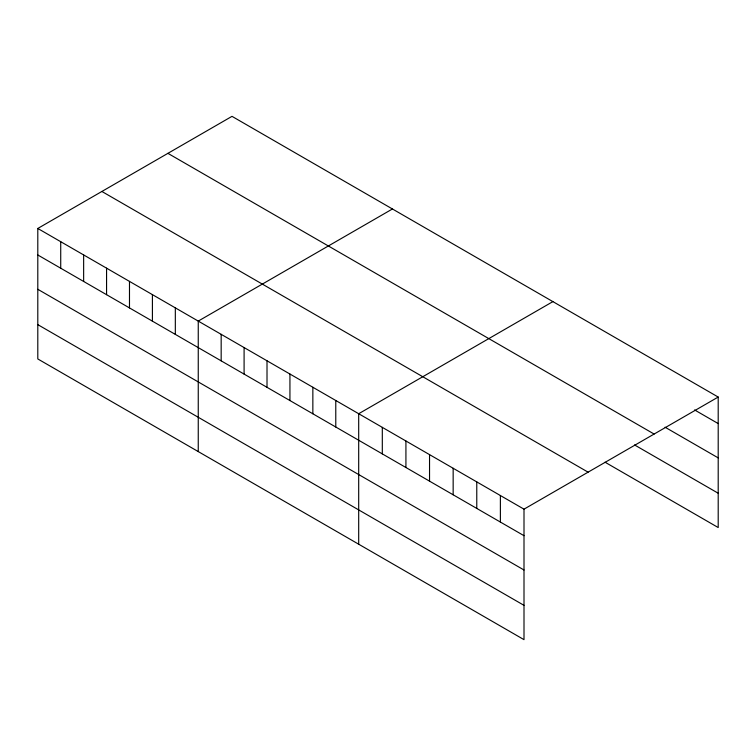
<?xml version="1.0" encoding="UTF-8"?>
<svg xmlns="http://www.w3.org/2000/svg" width="756" height="756" viewBox="0 0 756 756"><rect width="100%" height="100%" fill="white"/><g stroke="black" fill="none" stroke-linecap="round" stroke-linejoin="round"><path stroke-width="1.13" d="M37.8 228.463L524.002 509.166L524.002 639.652L37.8 358.949L37.8 228.463L231.997 116.348L718.2 397.051L718.2 527.537L605.046 462.209M392.44 208.977L198.252 321.092L198.252 451.578M552.891 301.616L358.694 413.73L358.694 544.216M524.002 509.166L718.2 397.051M694.584 409.941L718.2 423.577M665.063 427.206L718.2 457.881M167.908 153.345L654.12 434.048M634.558 444.944L718.2 493.233M101.88 191.466L588.092 472.169M37.8 254.98L524.002 535.692M37.8 289.293L524.002 569.996M37.8 324.636L524.002 605.348M500.387 495.539L500.387 522.056M476.771 481.903L476.771 508.419M453.156 468.266L453.156 494.793M429.54 454.63L429.54 481.156M405.925 440.994L405.925 467.52M382.309 427.367L382.309 453.883M335.777 400.5L335.777 427.017M312.852 387.261L312.852 413.787M289.935 374.031L289.935 400.548M267.01 360.792L267.01 387.318M244.094 347.562L244.094 374.088M221.168 334.332L221.168 360.848M175.326 307.862L175.326 334.388M152.41 294.632L152.41 321.149M129.484 281.393L129.484 307.919M106.568 268.163L106.568 294.679M83.642 254.933L83.642 281.449M60.726 241.693L60.726 268.219"/></g></svg>
